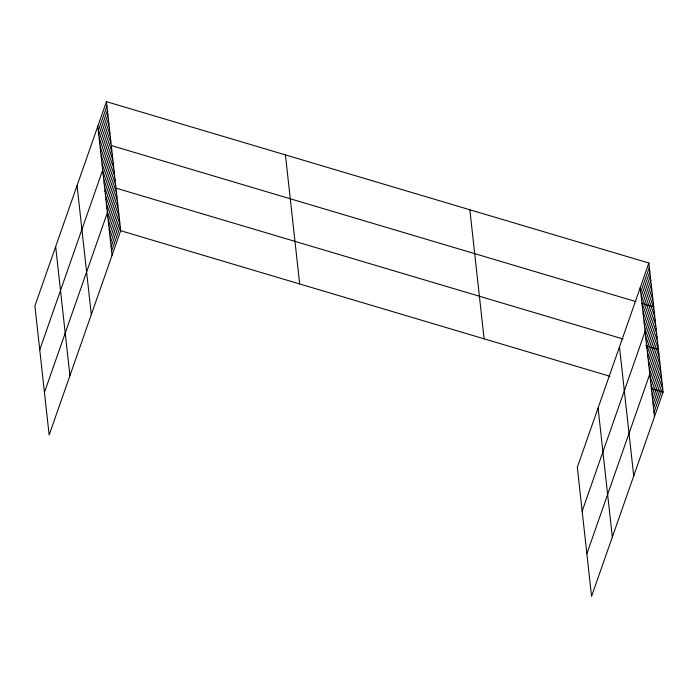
<?xml version="1.0" encoding="UTF-8"?>
<svg xmlns="http://www.w3.org/2000/svg" width="698" height="698" viewBox="0 0 698 698"><rect width="100%" height="100%" fill="white"/><g stroke="black" fill="none" stroke-linecap="round" stroke-linejoin="round"><path stroke-width="1.05" d="M106.436 101.655L34.9 305.916L49.148 434.985L120.684 230.715L106.436 101.655L648.852 263.015L663.1 392.084L591.564 596.345L577.316 467.285L648.852 263.015M98.313 130.622L106.916 106.044M98.793 135.002L107.405 110.432M99.282 139.391L107.885 114.812M99.762 143.779L108.373 119.201M100.25 148.168L108.853 123.59M100.73 152.557L109.342 127.978M101.219 156.945L109.822 132.367M101.699 161.334L110.31 136.756M102.187 165.723L110.79 141.144M39.742 349.803L111.279 145.533L635.991 301.632M103.138 174.369L111.75 149.791M103.609 178.627L112.221 154.057M104.081 182.893L112.692 158.315M104.552 187.151L113.163 162.573M105.023 191.409L113.634 166.831M105.494 195.667L114.097 171.089M105.965 199.925L114.568 175.346M106.436 204.182L115.039 179.613M106.907 208.449L115.51 183.871M44.445 392.398L115.981 188.128L622.991 338.958M107.841 216.965L116.453 192.386M108.312 221.222L116.924 196.644M108.783 225.48L117.395 200.902M109.254 229.738L117.866 205.16M109.726 234.005L118.328 209.426M110.197 238.262L118.8 213.684M110.668 242.52L119.271 217.942M111.139 246.778L119.742 222.2M111.61 251.036L120.213 226.457M640.729 291.982L649.332 267.404M641.209 296.362L649.821 271.792M641.698 300.751L650.3 276.172M642.177 305.139L650.789 280.561M642.666 309.528L651.269 284.95M643.146 313.917L651.758 289.338M643.635 318.305L652.237 293.727M644.123 322.694L652.726 298.116M644.603 327.083L653.215 302.504M582.158 511.163L653.694 306.893L641.89 303.386M645.554 335.729L654.166 311.151M646.025 339.987L654.637 315.417M646.496 344.254L655.108 319.675M646.967 348.511L655.579 323.933M647.439 352.769L656.05 328.191M647.91 357.027L656.513 332.449M648.381 361.285L656.984 336.706M648.852 365.543L657.455 340.973M649.323 369.809L657.926 345.231M586.861 553.758L658.397 349.489L645.615 345.685M650.257 378.325L658.868 353.746M650.728 382.583L659.34 358.004M651.199 386.84L659.811 362.262M651.67 391.098L660.282 366.529M652.141 395.365L660.753 370.786M652.613 399.622L661.215 375.044M653.084 403.88L661.687 379.302M653.555 408.138L662.158 383.56M654.026 412.396L662.629 387.818M120.684 230.715L609.991 376.283M651.295 388.568L663.1 392.084M640.24 287.593L654.497 416.654M619.475 346.889L633.723 475.957M598.081 407.981L612.329 537.05M469.85 209.766L484.107 338.827M285.43 154.904L299.678 283.973M97.825 126.233L112.073 255.294M77.059 185.528L91.307 314.597M55.666 246.621L69.913 375.69"/></g></svg>
